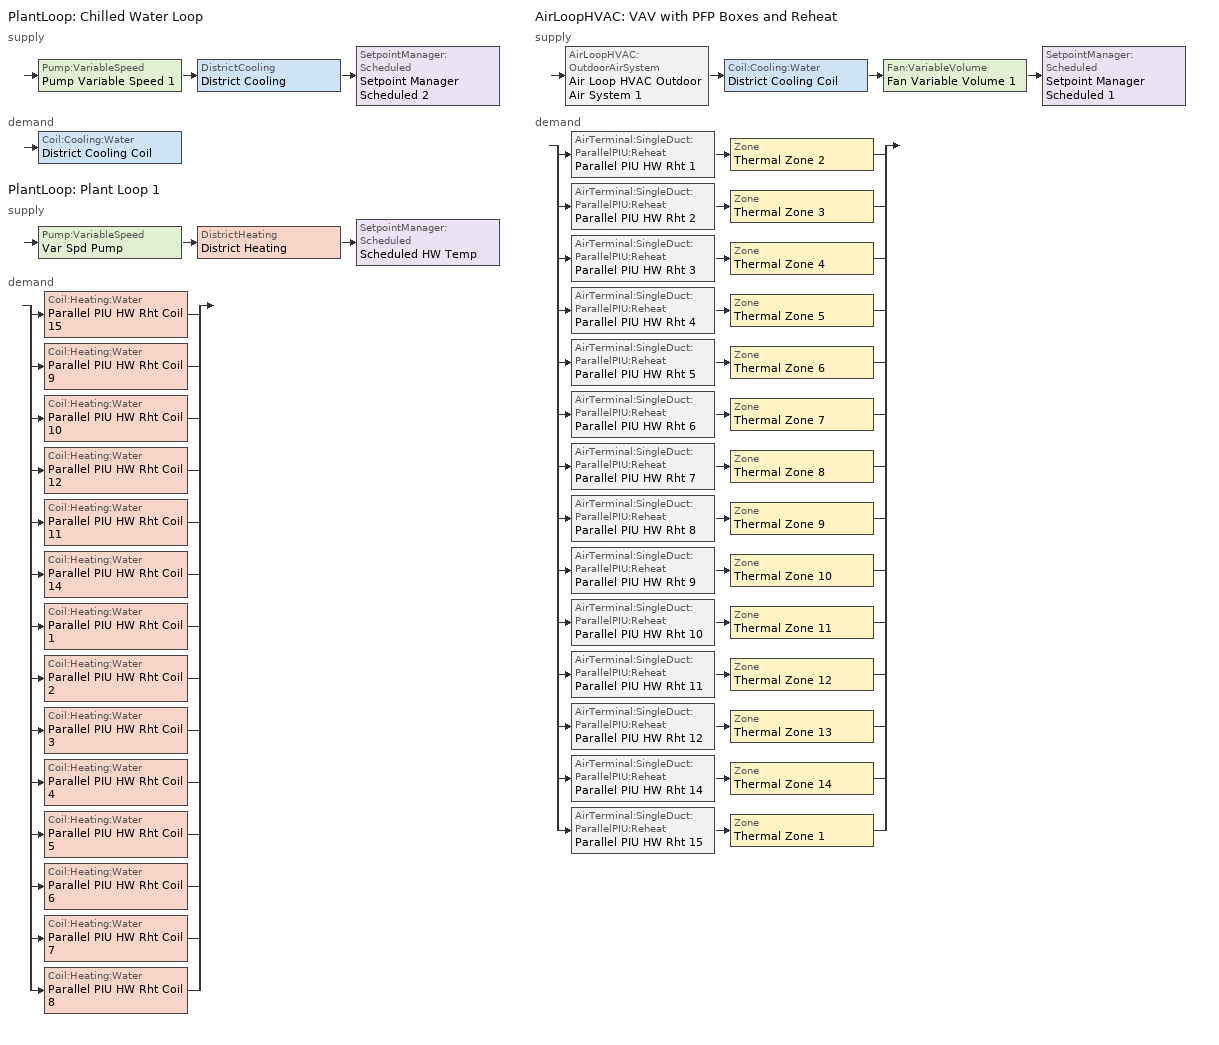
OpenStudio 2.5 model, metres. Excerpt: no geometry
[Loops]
PlantLoop 'Chilled Water Loop'
 supply: Pump:VariableSpeed 'Pump Variable Speed 1' > DistrictCooling 'District Cooling' > SetpointManager:Scheduled 'Setpoint Manager Scheduled 2'
 demand: Coil:Cooling:Water 'District Cooling Coil'
PlantLoop 'Plant Loop 1'
 supply: Pump:VariableSpeed 'Var Spd Pump' > DistrictHeating 'District Heating' > SetpointManager:Scheduled 'Scheduled HW Temp'
 demand: split
  | Coil:Heating:Water 'Parallel PIU HW Rht Coil 15'
  | Coil:Heating:Water 'Parallel PIU HW Rht Coil 9'
  | Coil:Heating:Water 'Parallel PIU HW Rht Coil 10'
  | Coil:Heating:Water 'Parallel PIU HW Rht Coil 12'
  | Coil:Heating:Water 'Parallel PIU HW Rht Coil 11'
  | Coil:Heating:Water 'Parallel PIU HW Rht Coil 14'
  | Coil:Heating:Water 'Parallel PIU HW Rht Coil 1'
  | Coil:Heating:Water 'Parallel PIU HW Rht Coil 2'
  | Coil:Heating:Water 'Parallel PIU HW Rht Coil 3'
  | Coil:Heating:Water 'Parallel PIU HW Rht Coil 4'
  | Coil:Heating:Water 'Parallel PIU HW Rht Coil 5'
  | Coil:Heating:Water 'Parallel PIU HW Rht Coil 6'
  | Coil:Heating:Water 'Parallel PIU HW Rht Coil 7'
  | Coil:Heating:Water 'Parallel PIU HW Rht Coil 8'
AirLoopHVAC 'VAV with PFP Boxes and Reheat'
 supply: AirLoopHVAC:OutdoorAirSystem 'Air Loop HVAC Outdoor Air System 1' > Coil:Cooling:Water 'District Cooling Coil' > Fan:VariableVolume 'Fan Variable Volume 1' > SetpointManager:Scheduled 'Setpoint Manager Scheduled 1'
 demand: split
  | AirTerminal:SingleDuct:ParallelPIU:Reheat 'Parallel PIU HW Rht 1' > Zone 'Thermal Zone 2'
  | AirTerminal:SingleDuct:ParallelPIU:Reheat 'Parallel PIU HW Rht 2' > Zone 'Thermal Zone 3'
  | AirTerminal:SingleDuct:ParallelPIU:Reheat 'Parallel PIU HW Rht 3' > Zone 'Thermal Zone 4'
  | AirTerminal:SingleDuct:ParallelPIU:Reheat 'Parallel PIU HW Rht 4' > Zone 'Thermal Zone 5'
  | AirTerminal:SingleDuct:ParallelPIU:Reheat 'Parallel PIU HW Rht 5' > Zone 'Thermal Zone 6'
  | AirTerminal:SingleDuct:ParallelPIU:Reheat 'Parallel PIU HW Rht 6' > Zone 'Thermal Zone 7'
  | AirTerminal:SingleDuct:ParallelPIU:Reheat 'Parallel PIU HW Rht 7' > Zone 'Thermal Zone 8'
  | AirTerminal:SingleDuct:ParallelPIU:Reheat 'Parallel PIU HW Rht 8' > Zone 'Thermal Zone 9'
  | AirTerminal:SingleDuct:ParallelPIU:Reheat 'Parallel PIU HW Rht 9' > Zone 'Thermal Zone 10'
  | AirTerminal:SingleDuct:ParallelPIU:Reheat 'Parallel PIU HW Rht 10' > Zone 'Thermal Zone 11'
  | AirTerminal:SingleDuct:ParallelPIU:Reheat 'Parallel PIU HW Rht 11' > Zone 'Thermal Zone 12'
  | AirTerminal:SingleDuct:ParallelPIU:Reheat 'Parallel PIU HW Rht 12' > Zone 'Thermal Zone 13'
  | AirTerminal:SingleDuct:ParallelPIU:Reheat 'Parallel PIU HW Rht 14' > Zone 'Thermal Zone 14'
  | AirTerminal:SingleDuct:ParallelPIU:Reheat 'Parallel PIU HW Rht 15' > Zone 'Thermal Zone 1'
[SizingPeriod:DesignDay] Daily Dry-Bulb Temperature Range {deltaC}=10.5; Barometric Pressure {Pa}=99809; Wind Speed {m/s}=4; Wind Direction {deg}=240; Sky Clearness=0; Rain Indicator=0; Snow Indicator=0; Day of Month=21; Month=7; Day Type=SummerDesignDay; Daylight Saving Time Indicator=0; Dry-Bulb Temperature Range Modifier Type=DefaultMultipliers; Solar Model Indicator=ASHRAETau; ASHRAE Taub=0.577; ASHRAE Taud=1.722
Name | Maximum Dry-Bulb Temperature {C} | Humidity Indicating Conditions at Maximum Dry-Bulb | Humidity Indicating Type
Raleigh Durham International Ann Clg .4% Condns WB=>MDB | 31.8 | 25.7 | Wetbulb
Raleigh Durham International Ann Clg .4% Condns DP=>MDB | 28.1 | 24.1 | Dewpoint
Raleigh Durham International Ann Clg .4% Condns Enth=>MDB | 31.8 | 79600 | Enthalpy
[Sizing:Zone] Zone Cooling Design Supply Air Temperature Input Method=SupplyAirTemperature; Zone Cooling Design Supply Air Temperature {C}=14; Zone Cooling Design Supply Air Temperature Difference {deltaC}=11.11; Zone Heating Design Supply Air Temperature Input Method=SupplyAirTemperature; Zone Heating Design Supply Air Temperature {C}=40; Zone Heating Design Supply Air Temperature Difference {deltaC}=11.11; Zone Cooling Design Supply Air Humidity Ratio {kg-H2O/kg-air}=0.0085; Zone Heating Design Supply Air Humidity Ratio {kg-H2O/kg-air}=0.008; Cooling Design Air Flow Method=DesignDay; Heating Design Air Flow Method=DesignDay; Account for Dedicated Outdoor Air System=No; Dedicated Outdoor Air System Control Strategy=NeutralSupplyAir; Dedicated Outdoor Air Low Setpoint Temperature for Design {C}=autosize; Dedicated Outdoor Air High Setpoint Temperature for Design {C}=autosize
Thermal Zone 1; Thermal Zone 2; Thermal Zone 3; Thermal Zone 4; Thermal Zone 5; Thermal Zone 6; Thermal Zone 7; Thermal Zone 8; Thermal Zone 9; Thermal Zone 10; Thermal Zone 11; Thermal Zone 12; Thermal Zone 13; Thermal Zone 14
[Zone equipment]
Thermal Zone 1: Parallel PIU HW Rht 15
Thermal Zone 2: Parallel PIU HW Rht 1
Thermal Zone 3: Parallel PIU HW Rht 2
Thermal Zone 4: Parallel PIU HW Rht 3
Thermal Zone 5: Parallel PIU HW Rht 4
Thermal Zone 6: Parallel PIU HW Rht 5
Thermal Zone 7: Parallel PIU HW Rht 6
Thermal Zone 8: Parallel PIU HW Rht 7
Thermal Zone 9: Parallel PIU HW Rht 8
Thermal Zone 10: Parallel PIU HW Rht 9
Thermal Zone 11: Parallel PIU HW Rht 10
Thermal Zone 12: Parallel PIU HW Rht 11
Thermal Zone 13: Parallel PIU HW Rht 12
Thermal Zone 14: Parallel PIU HW Rht 14
[PlantLoop] Glycol Concentration=0; Plant Loop Volume {m3}=Autocalculate; Load Distribution Scheme=Optimal
Chilled Water Loop; Plant Loop 1
[Sizing:Plant] Sizing Option=NonCoincident; Zone Timesteps in Averaging Window=1; Coincident Sizing Factor Mode=None
Name | Loop Type | Design Loop Exit Temperature {C} | Loop Design Temperature Difference {deltaC}
Chilled Water Loop | Cooling | 7.22 | 6.67
Plant Loop 1 | Heating | 82 | 11
[Pump:VariableSpeed] Skin Loss Radiative Fraction=0.5; Design Power Sizing Method=PowerPerFlowPerPressure; Design Electric Power per Unit Flow Rate {W/(m3/s)}=348701.1; Design Shaft Power per Unit Flow Rate per Unit Head {W-s/m3-Pa}=1.28205; Design Minimum Flow Rate Fraction=0
Name | Pump Control Type
Pump Variable Speed 1 | Intermittent
Var Spd Pump
[SetpointManager:Scheduled] Control Variable=Temperature
Name | Schedule
Setpoint Manager Scheduled 2 | Chilled_Water_Temperature
Setpoint Manager Scheduled 1 | Deck_Temperature 1
Scheduled HW Temp | Hot Water Temperature
[DistrictCooling]
District Cooling: Nominal Capacity {W}=Autosize
[DistrictHeating]
District Heating: Nominal Capacity {W}=Autosize
[AirLoopHVAC]
VAV with PFP Boxes and Reheat: Availability Schedule=Always On Discrete; Design Supply Air Flow Rate {m3/s}=AutoSize
[Sizing:System]
VAV with PFP Boxes and Reheat: Type of Load to Size On=Sensible; Design Outdoor Air Flow Rate {m3/s}=Autosize; Minimum System Air Flow Ratio=0.3; Preheat Design Temperature {C}=7; Preheat Design Humidity Ratio {kg-H2O/kg-Air}=0.008; Precool Design Temperature {C}=12.8; Precool Design Humidity Ratio {kg-H2O/kg-Air}=0.008; Central Cooling Design Supply Air Temperature {C}=12.8; Central Heating Design Supply Air Temperature {C}=16.7; Sizing Option=NonCoincident; 100% Outdoor Air in Cooling=Yes; 100% Outdoor Air in Heating=Yes; Central Cooling Design Supply Air Humidity Ratio {kg-H2O/kg-Air}=0.0085; Central Heating Design Supply Air Humidity Ratio {kg-H2O/kg-Air}=0.008; Cooling Design Air Flow Method=DesignDay; Cooling Design Air Flow Rate {m3/s}=0; Heating Design Air Flow Method=DesignDay; Heating Design Air Flow Rate {m3/s}=0; System Outdoor Air Method=ZoneSum; Zone Maximum Outdoor Air Fraction=1; Cooling Supply Air Flow Rate Per Floor Area {m3/s-m2}=0.00996765; Cooling Fraction of Autosized Cooling Supply Air Flow Rate=1; Cooling Supply Air Flow Rate Per Unit Cooling Capacity {m3/s-W}=3.94755e-05; Heating Supply Air Flow Rate Per Floor Area {m3/s-m2}=0.00996765; Heating Fraction of Autosized Heating Supply Air Flow Rate=1; Heating Fraction of Autosized Cooling Supply Air Flow Rate=1; Heating Supply Air Flow Rate Per Unit Heating Capacity {m3/s-W}=3.15882e-05; Cooling Design Capacity Method=CoolingDesignCapacity; Cooling Design Capacity {W}=autosize; Cooling Design Capacity Per Floor Area {W/m2}=234.7; Fraction of Autosized Cooling Design Capacity=1; Heating Design Capacity Method=HeatingDesignCapacity; Heating Design Capacity {W}=autosize; Heating Design Capacity Per Floor Area {W/m2}=157; Fraction of Autosized Heating Design Capacity=1; Central Cooling Capacity Control Method=VAV
[Fan:VariableVolume]
Fan Variable Volume 1: Availability Schedule=Always On Discrete; Fan Efficiency=0.6045; Pressure Rise {Pa}=500; Maximum Flow Rate {m3/s}=Autosize; Fan Power Minimum Flow Rate Input Method=FixedFlowRate; Fan Power Minimum Flow Fraction=0; Fan Power Minimum Air Flow Rate {m3/s}=0; Motor Efficiency=0.93; Motor In Airstream Fraction=1; Fan Power Coefficient 1=0.0407599; Fan Power Coefficient 2=0.088045; Fan Power Coefficient 3=-0.0729261; Fan Power Coefficient 4=0.94374; Fan Power Coefficient 5=0
[Coil:Cooling:Water]
District Cooling Coil: Availability Schedule=Always On Discrete; Design Outlet Air Humidity Ratio {kg-H2O/kg-air}=Autosize
[Controller:OutdoorAir]
Controller Outdoor Air 1: Minimum Outdoor Air Flow Rate {m3/s}=Autosize; Maximum Outdoor Air Flow Rate {m3/s}=Autosize; Economizer Control Type=NoEconomizer; Economizer Control Action Type=MinimumFlowWithBypass; Economizer Maximum Limit Dry-Bulb Temperature {C}=28; Economizer Maximum Limit Enthalpy {J/kg}=64000; Economizer Minimum Limit Dry-Bulb Temperature {C}=-100; Lockout Type=NoLockout; Minimum Limit Type=FixedMinimum; Minimum Outdoor Air Schedule=Always On Discrete; Minimum Fraction of Outdoor Air Schedule=Always On Discrete; Maximum Fraction of Outdoor Air Schedule=Always On Discrete; Controller Mechanical Ventilation=Controller Mechanical Ventilation 1; Time of Day Economizer Control Schedule=Always On Discrete; High Humidity Control=No; Heat Recovery Bypass Control Type=BypassWhenWithinEconomizerLimits
[Controller:MechanicalVentilation]
Controller Mechanical Ventilation 1: Availability Schedule=Always On Discrete; System Outdoor Air Method=ZoneSum
[AirLoopHVAC:OutdoorAirSystem]
Air Loop HVAC Outdoor Air System 1: Controller=Controller Outdoor Air 1
[AirTerminal:SingleDuct:ParallelPIU:Reheat] Availability Schedule=Always On Discrete hvac_library; Maximum Primary Air Flow Rate {m3/s}=Autosize; Maximum Secondary Air Flow Rate {m3/s}=Autosize; Minimum Primary Air Flow Fraction=Autosize; Fan On Flow Fraction=Autosize; Maximum Hot Water or Steam Flow Rate {m3/s}=Autosize; Minimum Hot Water or Steam Flow Rate {m3/s}=0; Convergence Tolerance=0.001
Name | Fan | Reheat Coil
Parallel PIU HW Rht 1 | Parallel PIU HW Rht Fan 1 | Parallel PIU HW Rht Coil 1
Parallel PIU HW Rht 2 | Parallel PIU HW Rht Fan 2 | Parallel PIU HW Rht Coil 2
Parallel PIU HW Rht 3 | Parallel PIU HW Rht Fan 3 | Parallel PIU HW Rht Coil 3
Parallel PIU HW Rht 4 | Parallel PIU HW Rht Fan 4 | Parallel PIU HW Rht Coil 4
Parallel PIU HW Rht 5 | Parallel PIU HW Rht Fan 5 | Parallel PIU HW Rht Coil 5
Parallel PIU HW Rht 6 | Parallel PIU HW Rht Fan 6 | Parallel PIU HW Rht Coil 6
Parallel PIU HW Rht 7 | Parallel PIU HW Rht Fan 7 | Parallel PIU HW Rht Coil 7
Parallel PIU HW Rht 8 | Parallel PIU HW Rht Fan 8 | Parallel PIU HW Rht Coil 8
Parallel PIU HW Rht 9 | Parallel PIU HW Rht Fan 9 | Parallel PIU HW Rht Coil 9
Parallel PIU HW Rht 10 | Parallel PIU HW Rht Fan 10 | Parallel PIU HW Rht Coil 10
Parallel PIU HW Rht 11 | Parallel PIU HW Rht Fan 11 | Parallel PIU HW Rht Coil 11
Parallel PIU HW Rht 12 | Parallel PIU HW Rht Fan 12 | Parallel PIU HW Rht Coil 12
Parallel PIU HW Rht 14 | Parallel PIU HW Rht Fan 14 | Parallel PIU HW Rht Coil 14
Parallel PIU HW Rht 15 | Parallel PIU HW Rht Fan 15 | Parallel PIU HW Rht Coil 15
[Coil:Heating:Water] Availability Schedule=Always On Discrete hvac_library
Parallel PIU HW Rht Coil 1; Parallel PIU HW Rht Coil 2; Parallel PIU HW Rht Coil 3; Parallel PIU HW Rht Coil 4; Parallel PIU HW Rht Coil 5; Parallel PIU HW Rht Coil 6; Parallel PIU HW Rht Coil 7; Parallel PIU HW Rht Coil 8; Parallel PIU HW Rht Coil 9; Parallel PIU HW Rht Coil 10; Parallel PIU HW Rht Coil 11; Parallel PIU HW Rht Coil 12; Parallel PIU HW Rht Coil 14; Parallel PIU HW Rht Coil 15
[Fan:ConstantVolume] Availability Schedule=Always On Discrete; Maximum Flow Rate {m3/s}=AutoSize
Parallel PIU HW Rht Fan 1; Parallel PIU HW Rht Fan 2; Parallel PIU HW Rht Fan 3; Parallel PIU HW Rht Fan 4; Parallel PIU HW Rht Fan 5; Parallel PIU HW Rht Fan 6; Parallel PIU HW Rht Fan 7; Parallel PIU HW Rht Fan 8; Parallel PIU HW Rht Fan 9; Parallel PIU HW Rht Fan 10; Parallel PIU HW Rht Fan 11; Parallel PIU HW Rht Fan 12; Parallel PIU HW Rht Fan 14; Parallel PIU HW Rht Fan 15
[Controller:WaterCoil]
Controller Water Coil 2: Water Coil=District Cooling Coil; Action=Reverse; Minimum Actuated Flow {m3/s}=0
[EnergyManagementSystem:Actuator]
Name | Actuated Component | Actuated Component Type | Actuated Component Control Type
Energy_Management_System_Actuator_1 | Var Spd Pump | Pump | Pump Mass Flow Rate
Energy_Management_System_Actuator_2 | Var Spd Pump | Pump | Pump Pressure Rise
Energy_Management_System_Actuator_11 | Controller Outdoor Air 1 | Outdoor Air Controller | Air Mass Flow Rate
Energy_Management_System_Actuator_12 | VAV with PFP Boxes and Reheat | AirLoopHVAC | Availability Status
Energy_Management_System_Actuator_13 | Sizing:System | Sizing:System | Main Supply Volume Flow Rate
Energy_Management_System_Actuator_14 | Sizing:System | Sizing:System | Main Supply Coincident Peak Cooling Mass Flow Rate
Energy_Management_System_Actuator_15 | Sizing:System | Sizing:System | Main Supply Coincident Peak Heating Mass Flow Rate
Energy_Management_System_Actuator_16 | Sizing:System | Sizing:System | Main Supply Noncoincident Peak Cooling Mass Flow Rate
Energy_Management_System_Actuator_17 | Sizing:System | Sizing:System | Main Supply Noncoincident Peak Heating Mass Flow Rate
Energy_Management_System_Actuator_18 | Sizing:System | Sizing:System | Main Heating Volume Flow Rate
Energy_Management_System_Actuator_19 | Sizing:System | Sizing:System | Main Cooling Volume Flow Rate
Energy_Management_System_Actuator_20 | Fan Variable Volume 1 | Fan | Fan Air Mass Flow Rate
Energy_Management_System_Actuator_21 | Fan Variable Volume 1 | Fan | Fan Pressure Rise
Energy_Management_System_Actuator_22 | Fan Variable Volume 1 | Fan | Fan Total Efficiency
Energy_Management_System_Actuator_23 | Fan Variable Volume 1 | Fan | Fan Autosized Air Flow Rate
[EnergyManagementSystem:Sensor]
Name | Output Variable or Output Meter Index Key | Output Variable or Output Meter
Energy_Management_System_Sensor_59 | Pump Variable Speed 1 | Pump Electric Power
Energy_Management_System_Sensor_130 | Fan Variable Volume 1 | Fan Electric Power
Energy_Management_System_Sensor_131 | Fan Variable Volume 1 | Fan Rise in Air Temperature
Energy_Management_System_Sensor_132 | Fan Variable Volume 1 | Fan Heat Gain to Air
Energy_Management_System_Sensor_133 | Fan Variable Volume 1 | Fan Electric Energy
Energy_Management_System_Sensor_134 | Fan Variable Volume 1 | Fan Air Mass Flow Rate
Energy_Management_System_Sensor_136 | District Heating | District Heating Hot Water Rate
Energy_Management_System_Sensor_137 | District Heating | District Heating Hot Water Energy
Energy_Management_System_Sensor_138 | District Heating | District Heating Rate
Energy_Management_System_Sensor_139 | District Heating | District Heating Inlet Temperature
Energy_Management_System_Sensor_140 | District Heating | District Heating Outlet Temperature
Energy_Management_System_Sensor_141 | District Heating | District Heating Mass Flow Rate
Energy_Management_System_Sensor_148 | Pump Variable Speed 1 | Pump Electric Energy
[Schedule:Ruleset]
Name | Default Day Schedule | Summer Design Day Schedule | Winter Design Day Schedule
Chilled_Water_Temperature | Chilled_Water_Temperature_Default | Chilled_Water_Temperature_Summer_Design_Day | Chilled_Water_Temperature_Winter_Design_Day
Deck_Temperature 1 | Deck_Temperature_Default 1 | Deck_Temperature_Summer_Design_Day 1 | Deck_Temperature_Winter_Design_Day 1
Hot Water Temperature | Hot Water Temperature Default | Hot Water Temperature Summer Design Day | Hot Water Temperature Winter Design Day
[Schedule:Day]
Chilled_Water_Temperature_Default; Chilled_Water_Temperature_Summer_Design_Day; Chilled_Water_Temperature_Winter_Design_Day: 24, 0, 6.7
Deck_Temperature_Default 1; Deck_Temperature_Summer_Design_Day 1; Deck_Temperature_Winter_Design_Day 1: 24, 0, 12.8
Hot Water Temperature Default; Hot Water Temperature Summer Design Day; Hot Water Temperature Winter Design Day: 24, 0, 67
[Schedule:Constant] Value=1
Always On Discrete; Always On Discrete hvac_library
